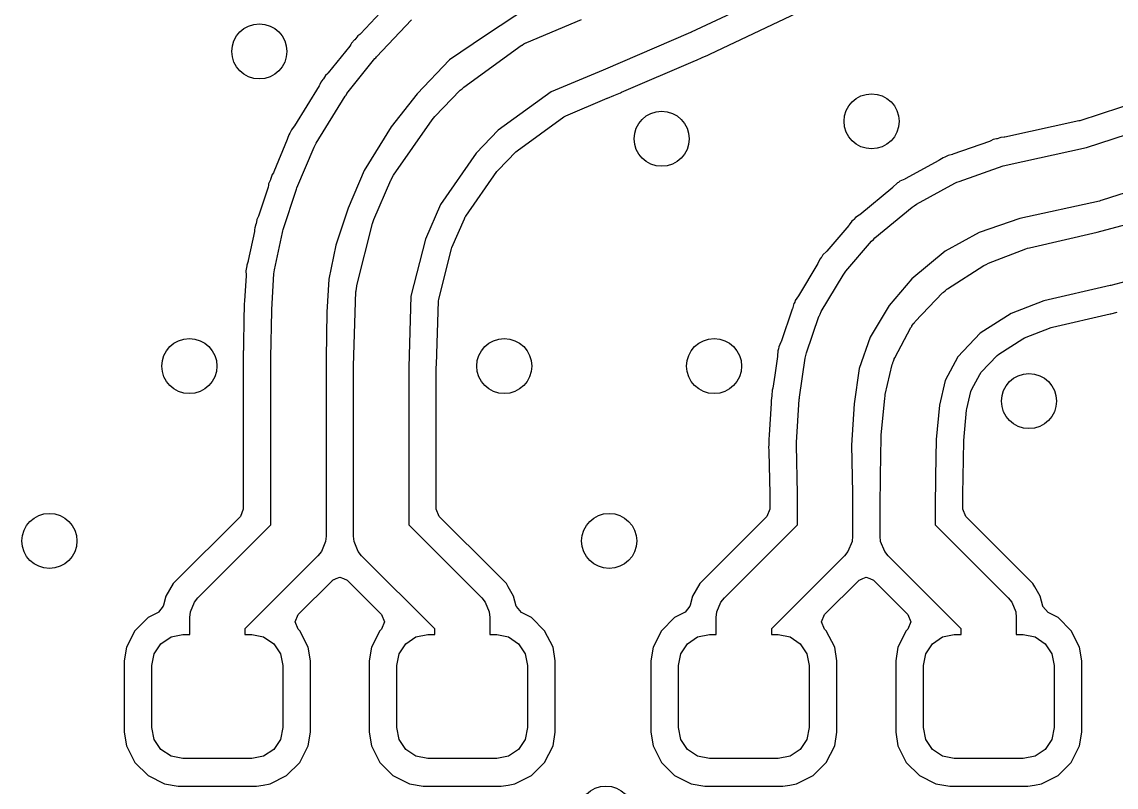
# Model space of a CAD drawing. Extents: x 2.36 to 5.14, y -5.39 to -2.61.
# Drawn here: x 2.8921 to 3.2049, y -4.8704 to -4.6516 of the extents above; entities that cross this region are included whole.
import ezdxf

# ---------------------------------------------------------------- set-up
doc = ezdxf.new("R2010")
doc.units = 0
doc.header["$MEASUREMENT"] = 0
doc.layers.add('BLACK', color=7, linetype='CONTINUOUS')

msp = doc.modelspace()

# ---------------------------------------------------------------- linework, layer by layer
at = {"layer": 'BLACK', "linetype": 'CONTINUOUS'}
for p, q in [((3.11385, -4.64023), (3.08345, -4.65453)), ((2.99746, -4.64586), (2.98889, -4.65495)), ((3.03747, -4.64701), (3.02437, -4.65565)), ((2.99347, -4.6616), (3.00347, -4.651)), ((3.03645, -4.65744), (3.05212, -4.65085)), ((3.08875, -4.66076), (3.11554, -4.64815)), ((2.98721, -4.65673), (2.98631, -4.65769)), ((2.98729, -4.65665), (2.98721, -4.65673)), ((2.98721, -4.65673), (2.98721, -4.65673)), ((2.98818, -4.65553), (2.98729, -4.65665)), ((2.98871, -4.65514), (2.98818, -4.65553)), ((2.98889, -4.65495), (2.98871, -4.65514)), ((2.98889, -4.65495), (2.98889, -4.65495)), ((3.02437, -4.65565), (3.01433, -4.66244)), ((3.08321, -4.65463), (3.05831, -4.66533)), ((3.08333, -4.65457), (3.08321, -4.65463)), ((3.08345, -4.65453), (3.08333, -4.65457)), ((2.98583, -4.65847), (2.97972, -4.66612)), ((2.98612, -4.65803), (2.98583, -4.65847)), ((2.98631, -4.65769), (2.98612, -4.65803)), ((2.98631, -4.65769), (2.98631, -4.65769)), ((3.01848, -4.67023), (3.03488, -4.65833)), ((3.03488, -4.65833), (3.03503, -4.65823)), ((3.03503, -4.65823), (3.03509, -4.65818)), ((3.03509, -4.65818), (3.03565, -4.65787)), ((3.03565, -4.65787), (3.03621, -4.65755)), ((3.03621, -4.65755), (3.03629, -4.65753)), ((3.03629, -4.65753), (3.03645, -4.65744)), ((2.98505, -4.67208), (2.99305, -4.66208)), ((2.99305, -4.66208), (2.99328, -4.66185)), ((2.99328, -4.66185), (2.99347, -4.6616)), ((3.01433, -4.66244), (3.00515, -4.67217)), ((3.0635, -4.67169), (3.08467, -4.6626)), ((3.08467, -4.6626), (3.08493, -4.66255)), ((3.08493, -4.66255), (3.08657, -4.66178)), ((3.08657, -4.66178), (3.08823, -4.66107)), ((3.08823, -4.66107), (3.0884, -4.66097)), ((3.08823, -4.66107), (3.08823, -4.66107)), ((3.0884, -4.66097), (3.08875, -4.66076)), ((3.0884, -4.66097), (3.0884, -4.66097)), ((2.97959, -4.66628), (2.97889, -4.66693)), ((2.97972, -4.66612), (2.97959, -4.66628)), ((3.05825, -4.66536), (3.04339, -4.67161)), ((3.05828, -4.66534), (3.05825, -4.66536)), ((3.05831, -4.66533), (3.05828, -4.66534)), ((2.97729, -4.66946), (2.9771, -4.66982)), ((2.97759, -4.66877), (2.97729, -4.66946)), ((2.97819, -4.66803), (2.97759, -4.66877)), ((2.97759, -4.66877), (2.97759, -4.66877)), ((2.9783, -4.66789), (2.97819, -4.66803)), ((2.97819, -4.66803), (2.97819, -4.66803)), ((2.97889, -4.66693), (2.9783, -4.66789)), ((2.9771, -4.66982), (2.97001, -4.68127)), ((2.97621, -4.68625), (2.98451, -4.67285)), ((2.98451, -4.67285), (2.98479, -4.67248)), ((2.98479, -4.67248), (2.98505, -4.67208)), ((3.00515, -4.67217), (2.99764, -4.68155)), ((3.01019, -4.67863), (3.01744, -4.67113)), ((3.01744, -4.67113), (3.01796, -4.67068)), ((3.01796, -4.67068), (3.01848, -4.67023)), ((3.04339, -4.67161), (3.02828, -4.68257)), ((3.05952, -4.67341), (3.06137, -4.67261)), ((3.06137, -4.67261), (3.06322, -4.67183)), ((3.06322, -4.67183), (3.06326, -4.67181)), ((3.06322, -4.67183), (3.06322, -4.67183)), ((3.06326, -4.67181), (3.0635, -4.67169)), ((3.0476, -4.6784), (3.05946, -4.67342)), ((3.05946, -4.67342), (3.05952, -4.67341)), ((3.21376, -4.67359), (3.19451, -4.67982)), ((3.00938, -4.67961), (3.00979, -4.67912)), ((3.00979, -4.67912), (3.01019, -4.67863)), ((3.03368, -4.6884), (3.04702, -4.67873)), ((3.04702, -4.67873), (3.0476, -4.6784)), ((2.96993, -4.6814), (2.96916, -4.68239)), ((2.97001, -4.68127), (2.96993, -4.6814)), ((2.99764, -4.68155), (2.98992, -4.69402)), ((2.99839, -4.69541), (3.00938, -4.67961)), ((3.19424, -4.67989), (3.17312, -4.68451)), ((3.19451, -4.67982), (3.19424, -4.67989)), ((3.19644, -4.68749), (3.21676, -4.68091)), ((2.96798, -4.6852), (2.96411, -4.69444)), ((2.96808, -4.68492), (2.96798, -4.6852)), ((2.9684, -4.68386), (2.96808, -4.68492)), ((2.96872, -4.68335), (2.9684, -4.68386)), ((2.9684, -4.68386), (2.9684, -4.68386)), ((2.96884, -4.68316), (2.96872, -4.68335)), ((2.96916, -4.68239), (2.96884, -4.68316)), ((3.02828, -4.68257), (3.02195, -4.68912)), ((3.1698, -4.68524), (3.16913, -4.68559)), ((3.17073, -4.68504), (3.1698, -4.68524)), ((3.1709, -4.685), (3.17073, -4.68504)), ((3.17073, -4.68504), (3.17073, -4.68504)), ((3.17196, -4.68463), (3.1709, -4.685)), ((3.17292, -4.68456), (3.17196, -4.68463)), ((3.17312, -4.68451), (3.17292, -4.68456)), ((2.97074, -4.69906), (2.97564, -4.68736)), ((2.97564, -4.68736), (2.97593, -4.68681)), ((2.97593, -4.68681), (2.97621, -4.68625)), ((3.0333, -4.68874), (3.03368, -4.6884)), ((3.16875, -4.68575), (3.15827, -4.68941)), ((3.16913, -4.68559), (3.16875, -4.68575)), ((3.17352, -4.69251), (3.19644, -4.68749)), ((3.02195, -4.68912), (3.01178, -4.70374)), ((3.02823, -4.69398), (3.0333, -4.68874)), ((3.15424, -4.6912), (3.14461, -4.69645)), ((3.15449, -4.69105), (3.15424, -4.6912)), ((3.15544, -4.6904), (3.15449, -4.69105)), ((3.15596, -4.69022), (3.15544, -4.6904)), ((3.15544, -4.6904), (3.15544, -4.6904)), ((3.15618, -4.69014), (3.15596, -4.69022)), ((3.15596, -4.69022), (3.15596, -4.69022)), ((3.15687, -4.68976), (3.15618, -4.69014)), ((3.15813, -4.68946), (3.15687, -4.68976)), ((3.15827, -4.68941), (3.15813, -4.68946)), ((3.15827, -4.68941), (3.15827, -4.68941)), ((2.96401, -4.69469), (2.96366, -4.69522)), ((2.96411, -4.69444), (2.96401, -4.69469)), ((2.96411, -4.69444), (2.96411, -4.69444)), ((2.98992, -4.69402), (2.98538, -4.70485)), ((3.01906, -4.7071), (3.02793, -4.69434)), ((3.02793, -4.69434), (3.02823, -4.69398)), ((3.16, -4.69717), (3.1726, -4.69277)), ((3.1726, -4.69277), (3.17306, -4.69265)), ((3.17306, -4.69265), (3.17352, -4.69251)), ((2.96265, -4.69792), (2.9626, -4.6983)), ((2.96317, -4.6967), (2.96265, -4.69792)), ((2.96265, -4.69792), (2.96265, -4.69792)), ((2.96321, -4.69659), (2.96317, -4.6967)), ((2.96366, -4.69522), (2.96321, -4.69659)), ((2.99277, -4.70809), (2.99763, -4.69679)), ((2.99763, -4.69679), (2.99764, -4.69677)), ((2.99764, -4.69675), (2.99801, -4.6961)), ((2.99764, -4.69677), (2.99764, -4.69675)), ((2.99801, -4.6961), (2.99837, -4.69544)), ((2.99837, -4.69544), (2.99838, -4.69543)), ((2.99838, -4.69543), (2.99839, -4.69541)), ((3.14223, -4.69775), (3.14119, -4.69874)), ((3.14246, -4.69763), (3.14223, -4.69775)), ((3.14271, -4.69749), (3.14246, -4.69763)), ((3.14246, -4.69763), (3.14246, -4.69763)), ((3.14313, -4.69714), (3.14271, -4.69749)), ((3.14452, -4.6965), (3.14313, -4.69714)), ((3.14461, -4.69645), (3.14452, -4.6965)), ((3.14783, -4.70369), (3.15883, -4.69769)), ((3.15883, -4.69769), (3.15942, -4.69744)), ((3.15942, -4.69744), (3.16, -4.69717)), ((3.22203, -4.69576), (3.20093, -4.70259)), ((2.96249, -4.69881), (2.95977, -4.7071)), ((2.9626, -4.6983), (2.96249, -4.69881)), ((2.96682, -4.71095), (2.97052, -4.69965)), ((2.97052, -4.69965), (2.97064, -4.69936)), ((2.97064, -4.69936), (2.97074, -4.69906)), ((3.14104, -4.69888), (3.13161, -4.7067)), ((3.14119, -4.69874), (3.14104, -4.69888)), ((3.01178, -4.70374), (3.00748, -4.71374)), ((3.14657, -4.70454), (3.1472, -4.70412)), ((3.1472, -4.70412), (3.14783, -4.70369)), ((3.20018, -4.70279), (3.17735, -4.70779)), ((3.20055, -4.70267), (3.20018, -4.70279)), ((3.20093, -4.70259), (3.20055, -4.70267)), ((2.9597, -4.70731), (2.95932, -4.70806)), ((2.95977, -4.7071), (2.9597, -4.70731)), ((2.95977, -4.7071), (2.95977, -4.7071)), ((2.98538, -4.70485), (2.98191, -4.71546)), ((3.01888, -4.70735), (3.01906, -4.7071)), ((3.1315, -4.70679), (3.1304, -4.70754)), ((3.13161, -4.7067), (3.1315, -4.70679)), ((3.13597, -4.71334), (3.14657, -4.70454)), ((3.19951, -4.71165), (3.21798, -4.7068)), ((2.95901, -4.70942), (2.95867, -4.71047)), ((2.95906, -4.70928), (2.95901, -4.70942)), ((2.95901, -4.70942), (2.95901, -4.70942)), ((2.95932, -4.70806), (2.95906, -4.70928)), ((2.98787, -4.72696), (2.99237, -4.70926)), ((2.99237, -4.70926), (2.99258, -4.70868)), ((2.99258, -4.70868), (2.99277, -4.70809)), ((3.01507, -4.71608), (3.0186, -4.70786)), ((3.0186, -4.70786), (3.01888, -4.70735)), ((3.12847, -4.70978), (3.12219, -4.71709)), ((3.12864, -4.70957), (3.12847, -4.70978)), ((3.12933, -4.70859), (3.12864, -4.70957)), ((3.12972, -4.70827), (3.12933, -4.70859)), ((3.12933, -4.70859), (3.12933, -4.70859)), ((3.12991, -4.70811), (3.12972, -4.70827)), ((3.12972, -4.70827), (3.12972, -4.70827)), ((3.1304, -4.70754), (3.12991, -4.70811)), ((3.17735, -4.70779), (3.1658, -4.71182)), ((2.95858, -4.71152), (2.9568, -4.71979)), ((2.95864, -4.71107), (2.95858, -4.71152)), ((2.95867, -4.71047), (2.95864, -4.71107)), ((2.95867, -4.71047), (2.95867, -4.71047)), ((2.9643, -4.72245), (2.9666, -4.71175)), ((2.9666, -4.71175), (2.96673, -4.71135)), ((2.96673, -4.71135), (2.96682, -4.71095)), ((3.13551, -4.71381), (3.13597, -4.71334)), ((3.1658, -4.71182), (3.15604, -4.71715)), ((3.18013, -4.71613), (3.19951, -4.71165)), ((2.98191, -4.71546), (2.97982, -4.72516)), ((3.00748, -4.71374), (3.00334, -4.73001)), ((3.01128, -4.73082), (3.01492, -4.71651)), ((3.01492, -4.71651), (3.01507, -4.71608)), ((3.12763, -4.72286), (3.13503, -4.71426)), ((3.13503, -4.71426), (3.13551, -4.71381)), ((3.16846, -4.72056), (3.17906, -4.71646)), ((3.17906, -4.71646), (3.1796, -4.71631)), ((3.1796, -4.71631), (3.18013, -4.71613)), ((2.9568, -4.71979), (2.95676, -4.71995)), ((2.9568, -4.71979), (2.9568, -4.71979)), ((3.12029, -4.71929), (3.11975, -4.72041)), ((3.12059, -4.71894), (3.12029, -4.71929)), ((3.12076, -4.71875), (3.12059, -4.71894)), ((3.12059, -4.71894), (3.12059, -4.71894)), ((3.12112, -4.71814), (3.12076, -4.71875)), ((3.1221, -4.71718), (3.12112, -4.71814)), ((3.12219, -4.71709), (3.1221, -4.71718)), ((3.12219, -4.71709), (3.12219, -4.71709)), ((3.15604, -4.71715), (3.14654, -4.72504)), ((2.95628, -4.72219), (2.95615, -4.72282)), ((2.95615, -4.72282), (2.9562, -4.72387)), ((2.95633, -4.72197), (2.95628, -4.72219)), ((2.95628, -4.72219), (2.95628, -4.72219)), ((2.95638, -4.7211), (2.95633, -4.72197)), ((2.95676, -4.71995), (2.95638, -4.7211)), ((2.96423, -4.72304), (2.9643, -4.72245)), ((3.11963, -4.72064), (3.11413, -4.72986)), ((3.11975, -4.72041), (3.11963, -4.72064)), ((3.12724, -4.72342), (3.12763, -4.72286)), ((3.15675, -4.72787), (3.16705, -4.72127)), ((3.16705, -4.72127), (3.16707, -4.72126)), ((3.16707, -4.72126), (3.16708, -4.72125)), ((3.16708, -4.72125), (3.16775, -4.72091)), ((3.16775, -4.72091), (3.16843, -4.72057)), ((3.16843, -4.72057), (3.16844, -4.72057)), ((3.16844, -4.72057), (3.16846, -4.72056)), ((3.2224, -4.72191), (3.2034, -4.72691)), ((2.9562, -4.72419), (2.95578, -4.73133)), ((2.9562, -4.72387), (2.9562, -4.72419)), ((2.96354, -4.73384), (2.96414, -4.72364)), ((2.96414, -4.72364), (2.96423, -4.72304)), ((2.97982, -4.72516), (2.97927, -4.73459)), ((3.12064, -4.73437), (3.12684, -4.72397)), ((3.12684, -4.72397), (3.12724, -4.72342)), ((3.14654, -4.72504), (3.14001, -4.73262)), ((2.98694, -4.74995), (2.98763, -4.72865)), ((2.98763, -4.72865), (2.98764, -4.72854)), ((2.98764, -4.72849), (2.98774, -4.7278)), ((2.98764, -4.72854), (2.98764, -4.72849)), ((2.98774, -4.7278), (2.98783, -4.72711)), ((2.98783, -4.72711), (2.98785, -4.72707)), ((2.98785, -4.72707), (2.98787, -4.72696)), ((3.14749, -4.73727), (3.15529, -4.72907)), ((3.15529, -4.72907), (3.15548, -4.72891)), ((3.15548, -4.72891), (3.15554, -4.72883)), ((3.15554, -4.72883), (3.15601, -4.72846)), ((3.15601, -4.72846), (3.15646, -4.72806)), ((3.15646, -4.72806), (3.15656, -4.72802)), ((3.15656, -4.72802), (3.15675, -4.72787)), ((3.20317, -4.72697), (3.18422, -4.73135)), ((3.20328, -4.72693), (3.20317, -4.72697)), ((3.2034, -4.72691), (3.20328, -4.72693)), ((2.95567, -4.73198), (2.95564, -4.73371)), ((2.95576, -4.73165), (2.95567, -4.73198)), ((2.95577, -4.73144), (2.95576, -4.73165)), ((2.95578, -4.73133), (2.95577, -4.73144)), ((2.95578, -4.73133), (2.95578, -4.73133)), ((3.00334, -4.73001), (3.00269, -4.75033)), ((3.01061, -4.74953), (3.01119, -4.73144)), ((3.01119, -4.73144), (3.01128, -4.73082)), ((3.11279, -4.73211), (3.11237, -4.73359)), ((3.11288, -4.73197), (3.11279, -4.73211)), ((3.11279, -4.73211), (3.11279, -4.73211)), ((3.11303, -4.73171), (3.11288, -4.73197)), ((3.11288, -4.73197), (3.11288, -4.73197)), ((3.11318, -4.73128), (3.11303, -4.73171)), ((3.11409, -4.72994), (3.11318, -4.73128)), ((3.11413, -4.72986), (3.11409, -4.72994)), ((3.11413, -4.72986), (3.11413, -4.72986)), ((3.18422, -4.73135), (3.17488, -4.73496)), ((2.95564, -4.73378), (2.95554, -4.73545)), ((2.95554, -4.73545), (2.95554, -4.73547)), ((2.95554, -4.73547), (2.9556, -4.7361)), ((2.95564, -4.73371), (2.95564, -4.73378)), ((2.96332, -4.74758), (2.96353, -4.73418)), ((2.96353, -4.73418), (2.96355, -4.73401)), ((2.96355, -4.73401), (2.96354, -4.73384)), ((2.97927, -4.73459), (2.97906, -4.74776)), ((3.11232, -4.73375), (3.10912, -4.74302)), ((3.11237, -4.73359), (3.11232, -4.73375)), ((3.11998, -4.73576), (3.12029, -4.7351)), ((3.12029, -4.7351), (3.1206, -4.73442)), ((3.1206, -4.73442), (3.12062, -4.73441)), ((3.12062, -4.73441), (3.12064, -4.73437)), ((3.14001, -4.73262), (3.13458, -4.74174)), ((3.17488, -4.73496), (3.16605, -4.74062)), ((3.18674, -4.73886), (3.20316, -4.73508)), ((3.20316, -4.73508), (3.20341, -4.73508)), ((3.20341, -4.73508), (3.20518, -4.73461)), ((2.9556, -4.7361), (2.95547, -4.74452)), ((3.11636, -4.74622), (3.11996, -4.73582)), ((3.11996, -4.73582), (3.11998, -4.73579)), ((3.11998, -4.73579), (3.11998, -4.73576)), ((3.14649, -4.73864), (3.14655, -4.73849)), ((3.14655, -4.73849), (3.14684, -4.73811)), ((3.14684, -4.73811), (3.14711, -4.7377)), ((3.14711, -4.7377), (3.14724, -4.7376)), ((3.14724, -4.7376), (3.14749, -4.73727)), ((3.14166, -4.74759), (3.14626, -4.73899)), ((3.14626, -4.73899), (3.14649, -4.73864)), ((3.16605, -4.74062), (3.15964, -4.74735)), ((3.17874, -4.74193), (3.18635, -4.73899)), ((3.18635, -4.73899), (3.18674, -4.73886)), ((2.95547, -4.74452), (2.95545, -4.7455)), ((3.10848, -4.74452), (3.1084, -4.74507)), ((3.10908, -4.74312), (3.10848, -4.74452)), ((3.10912, -4.74302), (3.10908, -4.74312)), ((3.13458, -4.74174), (3.13149, -4.75066)), ((3.17141, -4.74656), (3.17822, -4.74219)), ((3.17822, -4.74219), (3.17874, -4.74193)), ((2.95542, -4.7476), (2.95539, -4.74953)), ((2.95545, -4.7455), (2.95542, -4.74562)), ((2.95542, -4.74562), (2.95542, -4.74757)), ((2.95542, -4.74757), (2.95542, -4.7476)), ((2.96331, -4.7477), (2.96332, -4.74764)), ((2.96331, -4.7954), (2.96331, -4.7477)), ((2.96332, -4.74764), (2.96332, -4.74758)), ((2.97906, -4.74776), (2.97906, -4.79866)), ((3.1081, -4.74722), (3.10734, -4.75255)), ((3.10812, -4.74702), (3.1081, -4.74722)), ((3.10822, -4.7456), (3.10812, -4.74702)), ((3.10831, -4.74534), (3.10822, -4.7456)), ((3.1084, -4.74507), (3.10831, -4.74534)), ((3.10831, -4.74534), (3.10831, -4.74534)), ((3.11441, -4.75889), (3.11601, -4.74769)), ((3.11601, -4.74769), (3.11618, -4.74695)), ((3.11618, -4.74695), (3.11636, -4.74622)), ((3.14143, -4.74805), (3.14151, -4.74793)), ((3.14151, -4.74793), (3.14166, -4.74759)), ((3.15964, -4.74735), (3.15603, -4.7541)), ((3.16637, -4.75173), (3.17087, -4.747)), ((3.17087, -4.747), (3.17141, -4.74656)), ((2.95539, -4.74953), (2.9554, -4.74963)), ((2.9554, -4.74963), (2.95542, -4.74996)), ((2.95542, -4.74996), (2.95542, -4.79092)), ((2.98695, -4.75007), (2.98694, -4.74995)), ((2.98694, -4.7502), (2.98695, -4.75007)), ((2.98694, -4.79866), (2.98694, -4.7502)), ((3.00269, -4.75033), (3.00269, -4.7954)), ((3.01058, -4.75041), (3.01061, -4.74953)), ((3.01058, -4.7505), (3.01058, -4.75041)), ((3.01058, -4.79092), (3.01058, -4.7505)), ((3.13149, -4.75066), (3.13004, -4.76081)), ((3.13893, -4.75812), (3.14093, -4.74952)), ((3.14093, -4.74952), (3.14105, -4.74916)), ((3.14105, -4.74916), (3.14107, -4.74901)), ((3.14107, -4.74901), (3.14126, -4.74854)), ((3.14126, -4.74854), (3.14143, -4.74805)), ((3.10734, -4.75255), (3.1068, -4.75633)), ((3.15603, -4.7541), (3.15439, -4.76117)), ((3.16367, -4.75656), (3.16591, -4.75237)), ((3.16591, -4.75237), (3.16637, -4.75173)), ((3.1066, -4.75691), (3.1065, -4.75837)), ((3.1068, -4.75633), (3.1066, -4.75691)), ((3.16224, -4.76225), (3.1634, -4.75727)), ((3.1634, -4.75727), (3.16367, -4.75656)), ((3.10649, -4.75849), (3.1063, -4.75983)), ((3.1063, -4.75983), (3.10634, -4.76017)), ((3.10634, -4.76017), (3.10635, -4.76071)), ((3.1065, -4.75837), (3.10649, -4.75849)), ((3.10649, -4.75849), (3.10649, -4.75849)), ((3.11354, -4.77189), (3.11434, -4.75949)), ((3.11434, -4.75949), (3.11439, -4.75919)), ((3.11439, -4.75919), (3.11441, -4.75889)), ((3.13776, -4.76976), (3.13876, -4.75916)), ((3.13876, -4.75916), (3.13886, -4.75864)), ((3.13886, -4.75864), (3.13893, -4.75812)), ((3.10635, -4.76071), (3.10577, -4.76969)), ((3.13004, -4.76081), (3.12928, -4.77257)), ((3.15439, -4.76117), (3.15347, -4.77094)), ((3.16136, -4.77128), (3.16218, -4.76263)), ((3.16218, -4.76263), (3.16224, -4.76225)), ((3.10577, -4.76969), (3.10575, -4.76999)), ((3.13776, -4.77006), (3.13776, -4.76976)), ((3.10561, -4.77218), (3.10553, -4.77346)), ((3.10575, -4.76999), (3.10559, -4.77065)), ((3.10559, -4.77065), (3.10562, -4.77205)), ((3.10562, -4.77205), (3.10561, -4.77218)), ((3.10561, -4.77218), (3.10561, -4.77218)), ((3.11353, -4.77256), (3.11355, -4.77223)), ((3.11381, -4.78648), (3.11353, -4.77256)), ((3.11355, -4.77223), (3.11354, -4.77189)), ((3.12928, -4.77257), (3.12956, -4.78624)), ((3.13753, -4.78136), (3.13773, -4.77036)), ((3.13773, -4.77036), (3.13776, -4.77006)), ((3.15347, -4.77094), (3.15327, -4.78161)), ((3.16117, -4.78171), (3.16135, -4.77149)), ((3.16135, -4.77149), (3.16136, -4.77128)), ((3.10553, -4.77346), (3.10553, -4.77346)), ((3.10553, -4.77346), (3.10561, -4.77387)), ((3.10561, -4.77387), (3.10567, -4.77438)), ((3.10567, -4.77438), (3.10592, -4.78653)), ((3.13744, -4.79032), (3.13753, -4.78142)), ((3.13753, -4.78139), (3.13753, -4.78136)), ((3.13753, -4.78142), (3.13753, -4.78139)), ((3.15327, -4.78161), (3.15319, -4.79044)), ((3.16112, -4.78656), (3.16117, -4.78173)), ((3.16117, -4.78173), (3.16117, -4.78171)), ((3.10592, -4.78653), (3.10592, -4.78659)), ((3.10592, -4.78659), (3.10592, -4.79092)), ((3.11381, -4.7954), (3.11381, -4.78648)), ((3.12956, -4.78624), (3.12955, -4.78632)), ((3.12955, -4.78632), (3.12956, -4.7864)), ((3.12956, -4.7864), (3.12956, -4.79866)), ((3.16108, -4.79046), (3.16112, -4.78656)), ((2.95542, -4.79092), (2.95457, -4.79298)), ((3.01143, -4.79298), (3.01058, -4.79092)), ((3.10592, -4.79092), (3.10507, -4.79298)), ((3.13744, -4.79036), (3.13744, -4.79032)), ((3.13744, -4.7904), (3.13744, -4.79036)), ((3.13744, -4.79866), (3.13744, -4.7904)), ((3.15319, -4.79044), (3.15319, -4.7954)), ((3.16108, -4.79049), (3.16108, -4.79046)), ((3.16108, -4.79092), (3.16108, -4.79049)), ((3.16193, -4.79298), (3.16108, -4.79092)), ((2.95457, -4.79298), (2.93538, -4.81217)), ((3.02758, -4.80913), (3.01143, -4.79298)), ((3.10507, -4.79298), (3.08588, -4.81217)), ((3.17808, -4.80913), (3.16193, -4.79298)), ((2.94243, -4.81628), (2.96331, -4.7954)), ((3.00269, -4.7954), (3.02357, -4.81628)), ((3.09293, -4.81628), (3.11381, -4.7954)), ((3.15319, -4.7954), (3.17407, -4.81628)), ((2.97891, -4.8002), (2.97774, -4.80304)), ((2.97906, -4.79866), (2.97891, -4.8002)), ((2.98709, -4.8002), (2.98694, -4.79866)), ((2.98826, -4.80304), (2.98709, -4.8002)), ((3.12941, -4.8002), (3.12824, -4.80304)), ((3.12956, -4.79866), (3.12941, -4.8002)), ((3.13759, -4.8002), (3.13744, -4.79866)), ((3.13876, -4.80304), (3.13759, -4.8002)), ((2.97676, -4.80423), (2.95587, -4.82511)), ((2.97774, -4.80304), (2.97676, -4.80423)), ((2.98924, -4.80423), (2.98826, -4.80304)), ((3.01013, -4.82511), (2.98924, -4.80423)), ((3.12726, -4.80423), (3.10637, -4.82511)), ((3.12824, -4.80304), (3.12726, -4.80423)), ((3.13974, -4.80423), (3.13876, -4.80304)), ((3.16063, -4.82511), (3.13974, -4.80423)), ((2.98198, -4.81078), (2.983, -4.81036)), ((2.983, -4.81036), (2.983, -4.81036)), ((2.983, -4.81036), (2.983, -4.81036)), ((2.983, -4.81036), (2.98402, -4.81078)), ((3.02768, -4.80923), (3.02758, -4.80913)), ((3.02758, -4.80913), (3.02758, -4.80913)), ((3.03062, -4.81217), (3.02768, -4.80923)), ((3.13248, -4.81078), (3.1335, -4.81036)), ((3.1335, -4.81036), (3.1335, -4.81036)), ((3.1335, -4.81036), (3.1335, -4.81036)), ((3.1335, -4.81036), (3.13452, -4.81078)), ((3.17818, -4.80923), (3.17808, -4.80913)), ((3.17808, -4.80913), (3.17808, -4.80913)), ((3.18112, -4.81217), (3.17818, -4.80923)), ((2.93538, -4.81217), (2.93331, -4.81576)), ((2.97109, -4.82106), (2.98079, -4.81136)), ((2.98079, -4.81136), (2.98087, -4.81128)), ((2.98087, -4.81128), (2.98094, -4.81121)), ((2.98087, -4.81128), (2.98087, -4.81128)), ((2.98094, -4.81121), (2.98141, -4.81102)), ((2.98141, -4.81102), (2.98139, -4.81097)), ((2.98139, -4.81097), (2.98139, -4.81097)), ((2.98139, -4.81097), (2.98141, -4.81101)), ((2.98141, -4.81101), (2.98198, -4.81078)), ((2.98402, -4.81078), (2.98506, -4.81121)), ((2.98506, -4.81121), (2.98506, -4.81121)), ((2.98506, -4.81121), (2.99491, -4.82106)), ((3.03115, -4.81309), (3.03062, -4.81217)), ((3.03269, -4.81576), (3.03115, -4.81309)), ((3.08588, -4.81217), (3.08381, -4.81576)), ((3.12159, -4.82106), (3.13129, -4.81136)), ((3.13129, -4.81136), (3.13137, -4.81128)), ((3.13137, -4.81128), (3.13144, -4.81121)), ((3.13137, -4.81128), (3.13137, -4.81128)), ((3.13144, -4.81121), (3.13191, -4.81102)), ((3.13191, -4.81102), (3.13189, -4.81097)), ((3.13189, -4.81097), (3.13189, -4.81097)), ((3.13189, -4.81097), (3.13191, -4.81101)), ((3.13191, -4.81101), (3.13248, -4.81078)), ((3.13452, -4.81078), (3.13556, -4.81121)), ((3.13556, -4.81121), (3.13556, -4.81121)), ((3.13556, -4.81121), (3.14541, -4.82106)), ((3.18165, -4.81309), (3.18112, -4.81217)), ((3.18319, -4.81576), (3.18165, -4.81309)), ((2.93331, -4.81576), (2.93262, -4.81832)), ((2.94145, -4.81748), (2.94243, -4.81628)), ((3.02357, -4.81628), (3.02455, -4.81748)), ((3.03346, -4.81861), (3.03269, -4.81576)), ((3.03269, -4.81576), (3.03269, -4.81576)), ((3.08381, -4.81576), (3.08312, -4.81832)), ((3.09195, -4.81748), (3.09293, -4.81628)), ((3.17407, -4.81628), (3.17505, -4.81748)), ((3.18396, -4.81861), (3.18319, -4.81576)), ((3.18319, -4.81576), (3.18319, -4.81576)), ((2.93255, -4.81861), (2.93119, -4.82038)), ((2.93262, -4.81832), (2.93255, -4.81861)), ((2.94028, -4.82031), (2.94145, -4.81748)), ((3.02455, -4.81748), (3.02572, -4.82031)), ((3.0335, -4.81875), (3.03346, -4.81861)), ((3.03495, -4.82045), (3.0335, -4.81875)), ((3.08305, -4.81861), (3.08169, -4.82038)), ((3.08312, -4.81832), (3.08305, -4.81861)), ((3.09078, -4.82031), (3.09195, -4.81748)), ((3.17505, -4.81748), (3.17622, -4.82031)), ((3.184, -4.81875), (3.18396, -4.81861)), ((3.18545, -4.82045), (3.184, -4.81875)), ((2.92819, -4.82191), (2.92444, -4.82566)), ((2.93105, -4.82045), (2.92819, -4.82191)), ((2.93119, -4.82038), (2.93105, -4.82045)), ((2.94013, -4.82185), (2.94028, -4.82031)), ((2.94013, -4.82677), (2.94013, -4.82185)), ((2.97023, -4.82312), (2.97109, -4.82106)), ((2.99491, -4.82106), (2.99577, -4.82312)), ((3.02572, -4.82031), (3.02587, -4.82185)), ((3.02587, -4.82185), (3.02587, -4.82677)), ((3.03781, -4.82191), (3.03495, -4.82045)), ((3.04156, -4.82566), (3.03781, -4.82191)), ((3.03781, -4.82191), (3.03781, -4.82191)), ((3.07869, -4.82191), (3.07494, -4.82566)), ((3.08155, -4.82045), (3.07869, -4.82191)), ((3.08169, -4.82038), (3.08155, -4.82045)), ((3.09063, -4.82185), (3.09078, -4.82031)), ((3.09063, -4.82677), (3.09063, -4.82185)), ((3.12073, -4.82312), (3.12159, -4.82106)), ((3.14541, -4.82106), (3.14627, -4.82312)), ((3.17622, -4.82031), (3.17637, -4.82185)), ((3.17637, -4.82185), (3.17637, -4.82677)), ((3.18831, -4.82191), (3.18545, -4.82045)), ((3.19206, -4.82566), (3.18831, -4.82191)), ((3.18831, -4.82191), (3.18831, -4.82191)), ((2.92444, -4.82566), (2.92203, -4.83039)), ((2.95587, -4.82511), (2.95587, -4.82677)), ((2.97109, -4.82518), (2.97023, -4.82312)), ((2.97156, -4.82566), (2.97109, -4.82518)), ((2.97397, -4.83039), (2.97156, -4.82566)), ((2.99444, -4.82566), (2.99203, -4.83039)), ((2.99491, -4.82518), (2.99444, -4.82566)), ((2.99577, -4.82312), (2.99491, -4.82518)), ((3.01013, -4.82677), (3.01013, -4.82511)), ((3.04397, -4.83039), (3.04156, -4.82566)), ((3.07494, -4.82566), (3.07253, -4.83039)), ((3.10637, -4.82511), (3.10637, -4.82677)), ((3.12159, -4.82518), (3.12073, -4.82312)), ((3.12206, -4.82566), (3.12159, -4.82518)), ((3.12447, -4.83039), (3.12206, -4.82566)), ((3.14494, -4.82566), (3.14253, -4.83039)), ((3.14541, -4.82518), (3.14494, -4.82566)), ((3.14627, -4.82312), (3.14541, -4.82518)), ((3.16063, -4.82677), (3.16063, -4.82511)), ((3.19447, -4.83039), (3.19206, -4.82566)), ((2.93189, -4.82937), (2.93477, -4.82745)), ((2.93477, -4.82745), (2.93816, -4.82677)), ((2.93816, -4.82677), (2.94013, -4.82677)), ((2.95587, -4.82677), (2.95784, -4.82677)), ((2.95784, -4.82677), (2.96123, -4.82745)), ((2.96123, -4.82745), (2.96411, -4.82937)), ((3.00189, -4.82937), (3.00477, -4.82745)), ((3.00477, -4.82745), (3.00816, -4.82677)), ((3.00816, -4.82677), (3.01013, -4.82677)), ((3.02587, -4.82677), (3.02784, -4.82677)), ((3.02784, -4.82677), (3.03123, -4.82745)), ((3.03123, -4.82745), (3.03411, -4.82937)), ((3.08239, -4.82937), (3.08527, -4.82745)), ((3.08527, -4.82745), (3.08866, -4.82677)), ((3.08866, -4.82677), (3.09063, -4.82677)), ((3.10637, -4.82677), (3.10834, -4.82677)), ((3.10834, -4.82677), (3.11173, -4.82745)), ((3.11173, -4.82745), (3.11461, -4.82937)), ((3.15239, -4.82937), (3.15527, -4.82745)), ((3.15527, -4.82745), (3.15866, -4.82677)), ((3.15866, -4.82677), (3.16063, -4.82677)), ((3.17637, -4.82677), (3.17834, -4.82677)), ((3.17834, -4.82677), (3.18173, -4.82745)), ((3.18173, -4.82745), (3.18461, -4.82937)), ((2.92203, -4.83039), (2.92141, -4.83431)), ((2.92203, -4.83039), (2.92203, -4.83039)), ((2.9293, -4.83563), (2.92997, -4.83224)), ((2.92997, -4.83224), (2.93189, -4.82937)), ((2.96411, -4.82937), (2.96603, -4.83224)), ((2.96603, -4.83224), (2.9667, -4.83563)), ((2.97459, -4.83431), (2.97397, -4.83039)), ((2.99203, -4.83039), (2.99141, -4.83431)), ((2.9993, -4.83563), (2.99997, -4.83224)), ((2.99997, -4.83224), (3.00189, -4.82937)), ((3.03411, -4.82937), (3.03603, -4.83224)), ((3.03603, -4.83224), (3.0367, -4.83563)), ((3.04459, -4.83431), (3.04397, -4.83039)), ((3.07253, -4.83039), (3.07191, -4.83431)), ((3.07253, -4.83039), (3.07253, -4.83039)), ((3.0798, -4.83563), (3.08047, -4.83224)), ((3.08047, -4.83224), (3.08239, -4.82937)), ((3.11461, -4.82937), (3.11653, -4.83224)), ((3.11653, -4.83224), (3.1172, -4.83563)), ((3.12509, -4.83431), (3.12447, -4.83039)), ((3.14253, -4.83039), (3.14191, -4.83431)), ((3.1498, -4.83563), (3.15047, -4.83224)), ((3.15047, -4.83224), (3.15239, -4.82937)), ((3.18461, -4.82937), (3.18653, -4.83224)), ((3.18653, -4.83224), (3.1872, -4.83563)), ((3.19509, -4.83431), (3.19447, -4.83039)), ((2.92141, -4.83431), (2.92141, -4.85466)), ((2.97459, -4.85466), (2.97459, -4.83431)), ((2.99141, -4.83431), (2.99141, -4.85466)), ((3.04459, -4.85466), (3.04459, -4.83431)), ((3.07191, -4.83431), (3.07191, -4.85466)), ((3.12509, -4.85466), (3.12509, -4.83431)), ((3.14191, -4.83431), (3.14191, -4.85466)), ((3.19509, -4.85034), (3.19509, -4.83431)), ((2.9293, -4.85335), (2.9293, -4.83563)), ((2.9667, -4.83563), (2.9667, -4.85335)), ((2.9993, -4.85335), (2.9993, -4.83563)), ((3.0367, -4.83563), (3.0367, -4.85335)), ((3.0798, -4.85335), (3.0798, -4.83563)), ((3.1172, -4.83563), (3.1172, -4.85335)), ((3.1498, -4.85335), (3.1498, -4.83563)), ((3.1872, -4.83563), (3.1872, -4.85335)), ((3.19509, -4.85466), (3.19509, -4.85034)), ((2.92997, -4.85674), (2.9293, -4.85335)), ((2.9667, -4.85335), (2.96603, -4.85674)), ((2.99997, -4.85674), (2.9993, -4.85335)), ((3.0367, -4.85335), (3.03603, -4.85674)), ((3.08047, -4.85674), (3.0798, -4.85335)), ((3.1172, -4.85335), (3.11653, -4.85674)), ((3.15047, -4.85674), (3.1498, -4.85335)), ((3.1872, -4.85335), (3.18653, -4.85674)), ((2.92141, -4.85466), (2.92203, -4.85859)), ((2.93189, -4.85961), (2.92997, -4.85674)), ((2.96603, -4.85674), (2.96411, -4.85961)), ((2.97397, -4.85859), (2.97459, -4.85466)), ((2.99141, -4.85466), (2.99203, -4.85859)), ((3.00189, -4.85961), (2.99997, -4.85674)), ((3.03603, -4.85674), (3.03411, -4.85961)), ((3.04397, -4.85859), (3.04459, -4.85466)), ((3.07191, -4.85466), (3.07253, -4.85859)), ((3.08239, -4.85961), (3.08047, -4.85674)), ((3.11653, -4.85674), (3.11461, -4.85961)), ((3.12447, -4.85859), (3.12509, -4.85466)), ((3.14191, -4.85466), (3.14253, -4.85859)), ((3.15239, -4.85961), (3.15047, -4.85674)), ((3.18653, -4.85674), (3.18461, -4.85961)), ((3.19447, -4.85859), (3.19509, -4.85466)), ((2.92203, -4.85859), (2.92203, -4.85859)), ((2.92203, -4.85859), (2.92279, -4.86009)), ((2.92279, -4.86009), (2.92444, -4.86332)), ((2.93477, -4.86153), (2.93189, -4.85961)), ((2.96411, -4.85961), (2.96123, -4.86153)), ((2.97156, -4.86332), (2.97397, -4.85859)), ((2.99203, -4.85859), (2.99203, -4.85859)), ((2.99203, -4.85859), (2.99279, -4.86009)), ((2.99279, -4.86009), (2.99444, -4.86332)), ((3.00477, -4.86153), (3.00189, -4.85961)), ((3.03411, -4.85961), (3.03123, -4.86153)), ((3.04156, -4.86332), (3.04397, -4.85859)), ((3.07253, -4.85859), (3.07253, -4.85859)), ((3.07253, -4.85859), (3.07329, -4.86009)), ((3.07329, -4.86009), (3.07494, -4.86332)), ((3.08527, -4.86153), (3.08239, -4.85961)), ((3.11461, -4.85961), (3.11173, -4.86153)), ((3.12206, -4.86332), (3.12447, -4.85859)), ((3.14253, -4.85859), (3.14253, -4.85859)), ((3.14253, -4.85859), (3.14329, -4.86009)), ((3.14329, -4.86009), (3.14494, -4.86332)), ((3.15527, -4.86153), (3.15239, -4.85961)), ((3.18461, -4.85961), (3.18173, -4.86153)), ((3.19206, -4.86332), (3.19447, -4.85859)), ((2.92444, -4.86332), (2.92819, -4.86707)), ((2.93816, -4.8622), (2.93477, -4.86153)), ((2.95784, -4.8622), (2.93816, -4.8622)), ((2.96123, -4.86153), (2.95784, -4.8622)), ((2.96781, -4.86707), (2.97156, -4.86332)), ((2.99444, -4.86332), (2.99819, -4.86707)), ((3.00816, -4.8622), (3.00477, -4.86153)), ((3.02784, -4.8622), (3.00816, -4.8622)), ((3.03123, -4.86153), (3.02784, -4.8622)), ((3.03781, -4.86707), (3.04156, -4.86332)), ((3.07494, -4.86332), (3.07869, -4.86707)), ((3.08866, -4.8622), (3.08527, -4.86153)), ((3.10834, -4.8622), (3.08866, -4.8622)), ((3.11173, -4.86153), (3.10834, -4.8622)), ((3.11831, -4.86707), (3.12206, -4.86332)), ((3.14494, -4.86332), (3.14869, -4.86707)), ((3.15866, -4.8622), (3.15527, -4.86153)), ((3.17834, -4.8622), (3.15866, -4.8622)), ((3.18173, -4.86153), (3.17834, -4.8622)), ((3.18831, -4.86707), (3.19206, -4.86332)), ((2.92819, -4.86707), (2.93292, -4.86948)), ((2.93292, -4.86948), (2.93684, -4.8701)), ((2.95916, -4.8701), (2.96112, -4.86979)), ((2.96112, -4.86979), (2.96308, -4.86948)), ((2.96308, -4.86948), (2.96781, -4.86707)), ((2.99819, -4.86707), (3.00292, -4.86948)), ((3.00292, -4.86948), (3.00684, -4.8701)), ((3.02916, -4.8701), (3.03112, -4.86979)), ((3.03112, -4.86979), (3.03308, -4.86948)), ((3.03308, -4.86948), (3.03781, -4.86707)), ((3.07869, -4.86707), (3.08342, -4.86948)), ((3.08342, -4.86948), (3.08734, -4.8701)), ((3.10966, -4.8701), (3.11162, -4.86979)), ((3.11162, -4.86979), (3.11358, -4.86948)), ((3.11358, -4.86948), (3.11831, -4.86707)), ((3.14869, -4.86707), (3.15342, -4.86948)), ((3.15342, -4.86948), (3.15734, -4.8701)), ((3.17966, -4.8701), (3.18162, -4.86979)), ((3.18162, -4.86979), (3.18358, -4.86948)), ((3.18358, -4.86948), (3.18831, -4.86707)), ((2.93684, -4.8701), (2.93684, -4.8701)), ((2.93684, -4.8701), (2.95916, -4.8701)), ((3.00684, -4.8701), (3.00684, -4.8701)), ((3.00684, -4.8701), (3.02916, -4.8701)), ((3.08734, -4.8701), (3.08734, -4.8701)), ((3.08734, -4.8701), (3.10966, -4.8701)), ((3.15734, -4.8701), (3.15734, -4.8701)), ((3.15734, -4.8701), (3.17966, -4.8701))]:
    msp.add_line(p, q, dxfattribs=at)
at = {"layer": 'BLACK'}
for centre in [(2.96, -4.66), (3.135, -4.68), (3.075, -4.685), (2.94, -4.75), (3.03, -4.75), (3.09, -4.75), (3.18, -4.76), (2.9, -4.8), (3.06, -4.8), (3.05906, -4.87795)]:
    msp.add_circle(centre, 0.00787, dxfattribs=at)

doc.saveas('drawing.dxf')
